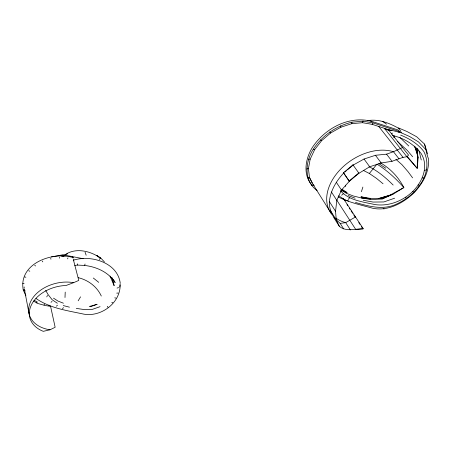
<?xml version="1.0" encoding="UTF-8"?>
<svg xmlns="http://www.w3.org/2000/svg" width="451" height="451" viewBox="0 0 451 451"><rect width="100%" height="100%" fill="white"/><g stroke="black" fill="none" stroke-linecap="round" stroke-linejoin="round"><path stroke-width="0.68" d="M355.461 202.454C368.647 206.293 383.029 210.386 396.215 204.23C405.426 199.996 413.714 193.8 419.486 185.378C426.855 175.822 429.527 162.552 423.833 151.519C417.959 143.773 409.542 138.671 400.629 135.108M74.736 265.436L77.42 265.07L77.448 263.824M64.995 297.513L65.22 292.118M331.372 213.622L313.197 184.679L309.482 177.311L308.422 168.618L310.175 159.169L314.668 149.625L321.636 140.678L330.606 133.006L340.928 127.182L351.831 123.664L351.938 122.187L363.044 121.189L372.977 122.881L399.462 131.557L398.842 132.481M407.225 156.39L417.243 168.37L417.451 154.975L416.882 148.306L418.105 157.94L417.243 168.37L406.655 156.373M120.169 285.021C120.287 303.049 101.182 317.138 83.971 314.172C67.532 310.604 50.134 308.394 36.007 298.466M119.757 287.095L120.141 283.679M343.442 198.592L363.224 228.668C355.292 228.787 346.289 232.034 339.423 226.441L336.26 219.874L335.55 211.293L336.812 200.334L341.486 190.08L349.333 181.263L358.957 173.263L369.679 166.763L381.219 162.986L392.02 161.295L403.031 157.354L406.898 156.711L408.555 155.11L388.226 129.584M59.408 258.192L59.543 257.205M317.138 190.553C303.585 181.206 305.164 161.678 313.298 149.219C322.132 135.644 336.192 125.897 351.938 122.187M339.423 226.441C334.591 218.831 328.802 211.085 329.382 201.586C330.482 190.604 336.294 180.941 343.701 173.004L343.453 172.767L352.947 164.829L353.189 165.072L364.047 159.011L375.457 155.285L386.569 154.163L393.452 151.722L402.54 147.556M77.42 265.07L84.625 265.453L85.059 263.998M340.584 190.874C349.136 200.475 363.117 201.901 374.99 204.585C388.835 206.603 402.85 200.977 412.795 191.421C422.486 181.725 428.997 166.537 421.245 153.69C414.187 144.534 403.899 137.882 392.539 135.588M361.403 191.714L362.886 187.064M351.831 123.664L362.497 122.7L363.044 121.189M67.588 258.863L67.971 257.904M46.769 296.905L47.473 295.416M73.919 259.049L73.457 259.99L78.778 280.426L73.62 282.67A33.109 23.441 -13.8 0 0 30.854 301.138A33.109 23.441 -13.8 0 0 49.999 329.794L55.152 327.279L50.585 306.381L44.846 305.445L37.602 303.427L33.346 301.014M391.761 134.133L392.308 133.034M393.813 137.685L394.76 135.824M362.497 122.7L372.143 124.335L372.977 122.881M44.051 304.938L44.559 304.075M78.175 300.806L80.549 296.848M355.292 217.286L355.518 216.954L345.708 222.631L340.189 223.397L334.011 217.822M363.224 228.668L362.993 229.001L355.337 229.531L355.574 229.193L336.824 200.227M62.52 308.817L63.439 307.559M99.321 259.472L100.376 258.119C90.132 250.401 73.406 246.951 63.163 256.337M363.314 170.382L369.346 173.477L376.946 164.141C387.15 170.405 395.922 178.652 403.87 187.548L392.9 194.308L382.031 198.987L371.258 199.579L361.42 197.961L353.375 196.005L346.526 193.349L341.407 190.305M348.161 199.5L349.734 197.668M36.604 302.863L37.32 302.052L34.287 300.327M56.392 306.161L57.446 305.203M51.014 302.305L52.028 301.409M341.604 195.232L343.234 193.857M344.756 172.124L346.334 170.799M347.388 169.92L353.189 165.072M343.453 172.767L349.085 181.02L358.714 173.021L358.957 173.263L352.947 164.829M311.793 185.649L313.197 184.679L314.212 185.609M382.031 198.987L389.489 195.435L403.87 187.548C398.583 177.311 390.56 168.663 380.548 162.924M307.915 177.998L309.482 177.311M64.51 255.029L67.611 253.766M73.62 282.67L66.043 285.5A33.25 23.452 -13.8 0 0 31.485 304.741A33.25 23.452 -13.8 0 0 43.273 331.333L49.999 329.794M380.351 198.756L389.489 195.435L378.677 198.525L369.859 198.316L361.009 196.828L370.559 198.947L361.42 197.961M90.521 306.697L97.128 304.301L89.247 306.539M394.631 198.192L383.874 201.947L373.118 202.071L363.23 200.261M100.088 306.663L92.269 309.392L84.106 309.549L76.27 308.394M424.645 170.41L426.702 169.723M117.068 288.076L118.596 287.563M392.9 194.308L378.677 198.525M338.132 196.901C349.063 202.488 361.178 205.036 372.926 208.306C388.407 211.35 403.335 202.967 414.249 192.622C422.711 183.382 429.64 171.69 428.45 158.713C426.443 153.96 426.003 148.903 424.543 144.1L416.656 136.749L406.96 131.506L398.475 127.921L400.285 130.39L401.283 132.814L409.587 136.501L418.472 141.89L425.547 149.23M73.237 260.272C90.713 254.511 117.536 262.465 120.214 282.997M73.569 257.713C52.654 250.987 18.249 263.553 23.243 289.97L24.495 289.689L25.059 290.934M306.804 168.962L308.422 168.618M51.448 256.895L63.411 254.691M61.635 256.399L66.742 255.514L83.193 258.705M59.667 255.678L64.482 255.08M367.633 120.631C378.761 118.709 389.534 123.157 399.045 128.512M367.227 120.693L369.189 120.535L398.233 130.04L399.462 131.557M116.708 293.133L118.111 293.049M422.271 177.982L424.013 177.919M22.809 283.555L24.089 283.516M387.747 130.407L391.868 130.356L401.283 132.814M308.608 159.141L310.175 159.169M48.759 305.22L50.061 305.366M84.625 265.453C96.446 266.772 108.64 272.207 115.152 282.557L113.212 279.451M371.793 121.364C348.905 115.304 324.692 128.541 312.25 147.635C305.507 158.679 302.655 174.396 311.754 184.933M24.698 276.999L25.887 277.207M384.962 129.059L391.868 130.356M114.734 297.835L115.98 298.105M63.247 305.569L69.437 307.176M344.615 199.94L348.679 201.028M313.298 149.219L314.668 149.625M372.143 124.335L391.445 130.632M418.077 184.916L419.486 185.378M78.181 277.664C88.165 280.009 96.988 286.639 101.3 296.036M348.121 195.497L355.089 198.203M63.422 303.213L57.987 301.071L53.477 298.139M28.746 270.758L29.805 271.214M383.203 208.582L384.072 208.993M369.059 166.723C378.18 171.194 386.005 177.919 393.159 185.045M111.786 302.294L112.806 302.897M341.61 189.764L346.819 192.915M341.79 189.2L347.112 192.476M338.712 195.773L345.517 200.3M378.778 163.561L385.729 168.206M382.409 121.33L386.625 124.16M57.345 303.247L52.158 299.746L48.116 294.599L45.675 290.382M369.346 173.477L376.534 178.404L383.051 183.76M320.52 139.9L321.636 140.678M100.376 258.119L96.655 255.373L100.894 258.169L104.406 261.924M397.641 141.597L407.309 150.442L412.659 156.739M93.318 278.025L98.713 282.337M34.75 265.306L35.573 265.972M399.952 137.51L408.775 145.989M395.905 159.344L401.937 164.643L408.082 171.735L412.597 177.857M412.795 191.421L413.804 192.374M349.085 181.02L349.333 181.263L343.701 173.004M340.815 190.734L341.745 191.731M417.355 148.853L418.207 149.918M384.427 128.343L406.898 156.711M378.789 126.505L403.031 157.354M398.988 158.837L393.452 151.722A45.946 31.812 -33.9 0 0 340.646 169.159A45.946 31.812 -33.9 0 0 332.235 214.687M386.569 154.163L392.02 161.295M375.457 155.285L381.219 162.986M107.282 306.347L107.992 307.317M364.047 159.011L369.679 166.763M329.85 131.906L330.606 133.006M336.266 182.198L341.486 190.08M346.994 204.658L347.749 205.808M349.26 208.103L350.01 209.253M351.143 210.972L352.654 213.267M353.781 214.992L354.914 216.711M358.759 222.557L359.915 224.316M361.454 226.656L362.61 228.415M331.395 191.963L336.812 200.334M350.376 229.931L345.708 222.631A45.946 31.812 -33.9 0 1 335.798 218.008M42.259 261.039L42.794 261.873M329.382 201.586L335.55 211.293M340.189 223.397L343.685 228.933M330.301 210.397L336.26 219.874M309.707 178.162L312.188 183.072M110.055 276.091L114.103 285.607L112.615 279.998M23.243 289.97L25.899 295.8M416.555 151.344L414.587 146.101L417.451 154.975L415.737 147.201M85.098 252.25L86.158 255.232M405.782 197.234L406.283 198.711M424.543 144.1L427.565 153.926M111.837 277.371L114.103 285.607M72.583 256.647L72.932 257.983M340.595 125.852L340.928 127.182M419.058 150.984L421.245 159.958M345.387 185.198L345.703 186.5M112.152 278.143L112.451 279.372M416.803 152.004L418.105 157.94M50.732 258.271L50.935 259.212M24.495 289.689L29.157 314.144M24.14 286.937L24.23 288.313"/></g></svg>
